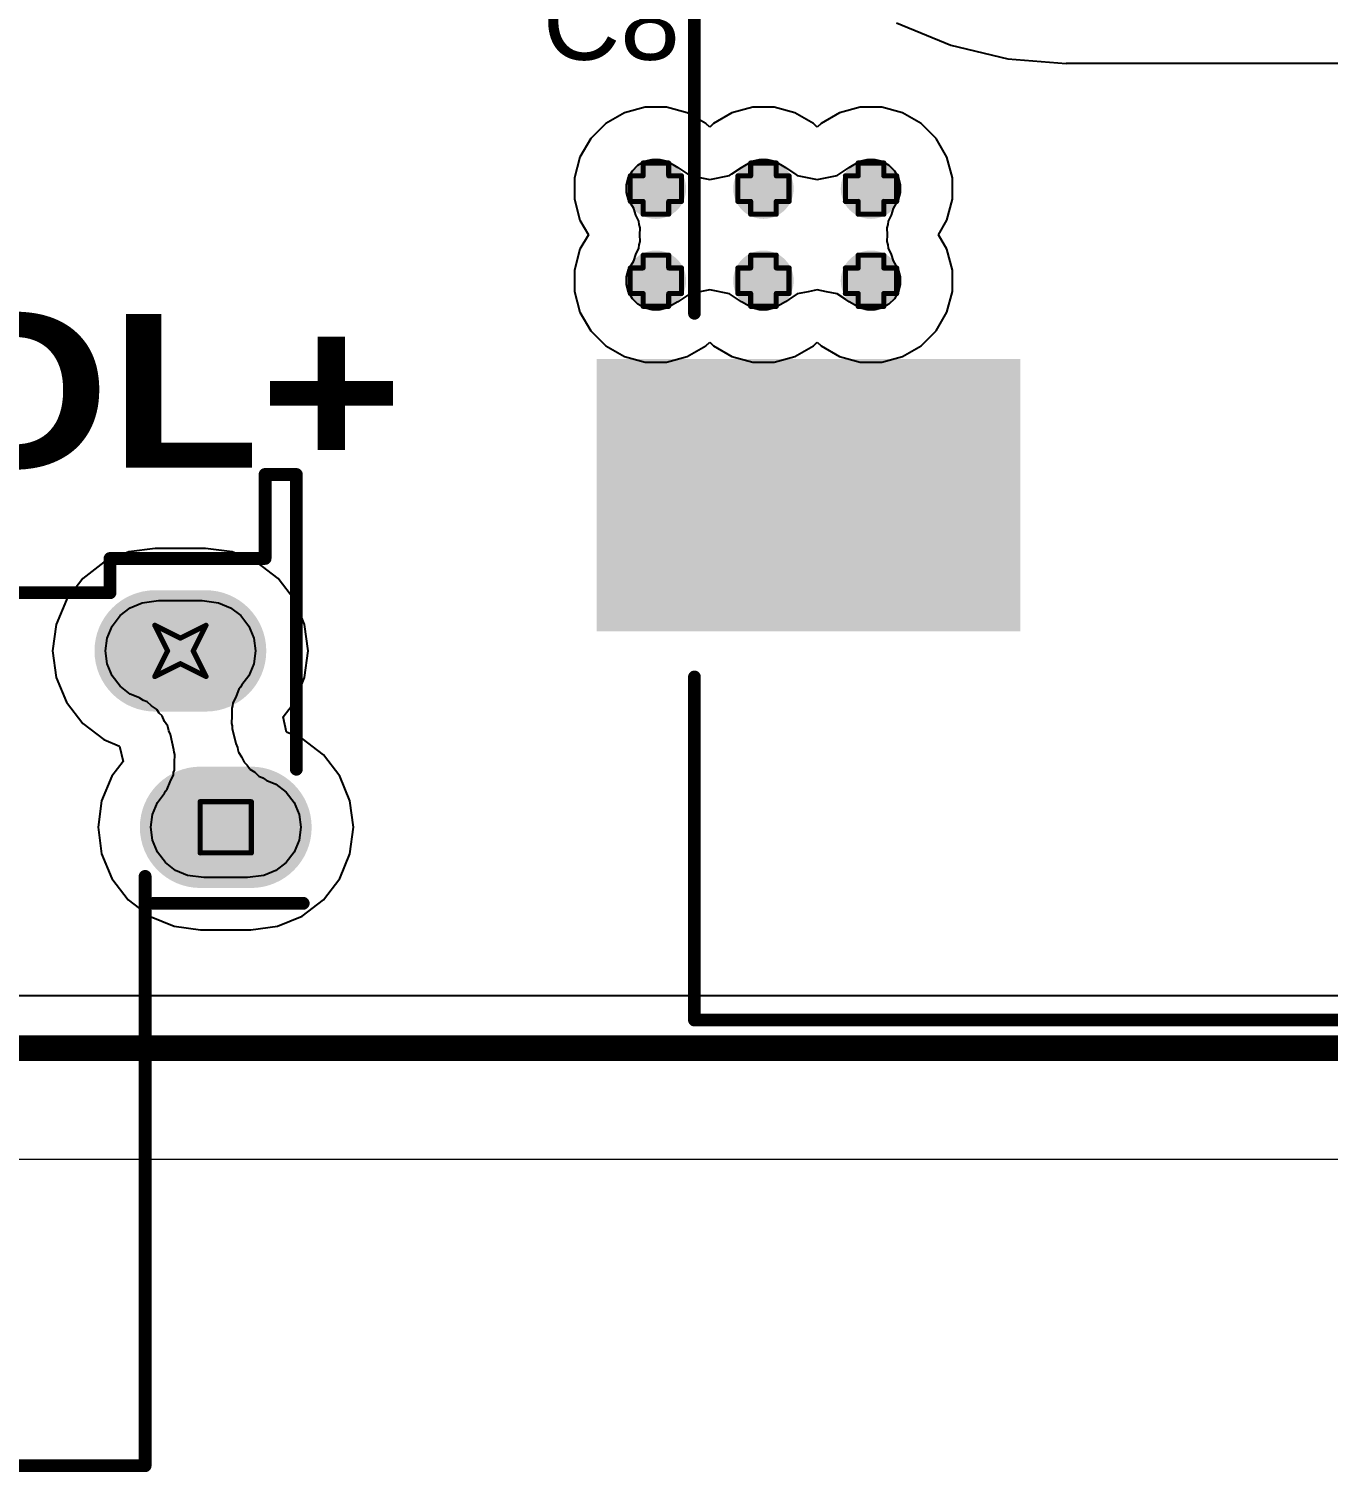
# Model space of a CAD drawing. Header units: inches. Extents: x -5 to 501, y -9 to 81.
# Drawn here: x 63.4 to 76.29, y -4.21 to 10.11 of the extents above; entities that cross this region are included whole.
import ezdxf

# ---------------------------------------------------------------- set-up
doc = ezdxf.new("R2010")
doc.units = ezdxf.units.IN
for name, color, linetype in [('Board Outline', 216, 'Continuous'), ('Bottom Layer', 5, 'Continuous'), ('Bottom Solder', 6, 'Continuous'), ('Drill Drawing', 1, 'Continuous'), ('Ground', 16, 'Continuous'), ('Mechanical 4', 56, 'Continuous'), ('Multi-Layer', 9, 'Continuous'), ('Pad Holes', 156, 'Continuous'), ('Power', 76, 'Continuous'), ('Top Layer', 1, 'Continuous'), ('Top Overlay', 2, 'Continuous'), ('Top Paste', 8, 'Continuous'), ('Top Solder', 216, 'Continuous'), ('Via Holes', 16, 'Continuous')]:
    doc.layers.add(name, color=color, linetype=linetype)
doc.styles.add('Arial', font='', dxfattribs={"height": 0.2})
doc.styles.add('Arial Black_Bold', font='', dxfattribs={"height": 0.2})
doc.styles.get('Arial').set_extended_font_data('Arial')
doc.styles.get('Arial Black_Bold').set_extended_font_data('Arial Black', bold=True)

msp = doc.modelspace()

# ---------------------------------------------------------------- hatches: boundary and pattern name
at = {"layer": 'Bottom Layer'}
h = msp.add_hatch(color=5, dxfattribs=at)
edge = h.paths.add_edge_path()
edge.add_arc((69.62, 8.527), 0.3, 0, 360)
h = msp.add_hatch(color=5, dxfattribs=at)
edge = h.paths.add_edge_path()
edge.add_arc((70.687, 8.527), 0.3, 0, 360)
h = msp.add_hatch(color=5, dxfattribs=at)
edge = h.paths.add_edge_path()
edge.add_arc((71.754, 8.527), 0.3, 0, 360)
h = msp.add_hatch(color=5, dxfattribs=at)
edge = h.paths.add_edge_path()
edge.add_arc((69.62, 7.613), 0.3, 0, 360)
h = msp.add_hatch(color=5, dxfattribs=at)
edge = h.paths.add_edge_path()
edge.add_arc((70.687, 7.613), 0.3, 0, 360)
h = msp.add_hatch(color=5, dxfattribs=at)
edge = h.paths.add_edge_path()
edge.add_arc((71.754, 7.613), 0.3, 0, 360)
h = msp.add_hatch(color=5, dxfattribs=at)
edge = h.paths.add_edge_path()
edge.add_arc((64.654, 3.941), 0.5, 90, 270)
edge.add_line((64.654, 3.441), (65.154, 3.441))
edge.add_arc((65.154, 3.941), 0.5, 270, 450)
edge.add_line((65.154, 4.441), (64.654, 4.441))
h = msp.add_hatch(color=5, dxfattribs=at)
edge = h.paths.add_edge_path()
edge.add_arc((65.104, 2.191), 0.5, 90, 270)
edge.add_line((65.104, 1.691), (65.604, 1.691))
edge.add_arc((65.604, 2.191), 0.5, 270, 450)
edge.add_line((65.604, 2.691), (65.104, 2.691))
at = {"layer": 'Bottom Solder'}
h = msp.add_hatch(color=6, dxfattribs=at)
edge = h.paths.add_edge_path()
edge.add_arc((64.654, 3.941), 0.602, 90, 270)
edge.add_line((64.654, 3.339), (65.154, 3.339))
edge.add_arc((65.154, 3.941), 0.602, 270, 450)
edge.add_line((65.154, 4.543), (64.654, 4.543))
h = msp.add_hatch(color=6, dxfattribs=at)
edge = h.paths.add_edge_path()
edge.add_arc((65.104, 2.191), 0.602, 90, 270)
edge.add_line((65.104, 1.589), (65.604, 1.589))
edge.add_arc((65.604, 2.191), 0.602, 270, 450)
edge.add_line((65.604, 2.793), (65.104, 2.793))
at = {"layer": 'Ground'}
h = msp.add_hatch(color=16, dxfattribs=at)
edge = h.paths.add_edge_path()
edge.add_arc((69.62, 8.527), 0.3, 0, 360)
h = msp.add_hatch(color=16, dxfattribs=at)
edge = h.paths.add_edge_path()
edge.add_arc((70.687, 8.527), 0.3, 0, 360)
h = msp.add_hatch(color=16, dxfattribs=at)
edge = h.paths.add_edge_path()
edge.add_arc((71.754, 8.527), 0.3, 0, 360)
h = msp.add_hatch(color=16, dxfattribs=at)
edge = h.paths.add_edge_path()
edge.add_arc((69.62, 7.613), 0.3, 0, 360)
h = msp.add_hatch(color=16, dxfattribs=at)
edge = h.paths.add_edge_path()
edge.add_arc((70.687, 7.613), 0.3, 0, 360)
h = msp.add_hatch(color=16, dxfattribs=at)
edge = h.paths.add_edge_path()
edge.add_arc((71.754, 7.613), 0.3, 0, 360)
h = msp.add_hatch(color=16, dxfattribs=at)
edge = h.paths.add_edge_path()
edge.add_arc((64.654, 3.941), 0.5, 90, 270)
edge.add_line((64.654, 3.441), (65.154, 3.441))
edge.add_arc((65.154, 3.941), 0.5, 270, 450)
edge.add_line((65.154, 4.441), (64.654, 4.441))
h = msp.add_hatch(color=16, dxfattribs=at)
edge = h.paths.add_edge_path()
edge.add_arc((65.104, 2.191), 0.5, 90, 270)
edge.add_line((65.104, 1.691), (65.604, 1.691))
edge.add_arc((65.604, 2.191), 0.5, 270, 450)
edge.add_line((65.604, 2.691), (65.104, 2.691))
at = {"layer": 'Multi-Layer'}
h = msp.add_hatch(color=9, dxfattribs=at)
edge = h.paths.add_edge_path()
edge.add_arc((64.654, 3.941), 0.5, 90, 270)
edge.add_line((64.654, 3.441), (65.154, 3.441))
edge.add_arc((65.154, 3.941), 0.5, 270, 450)
edge.add_line((65.154, 4.441), (64.654, 4.441))
h = msp.add_hatch(color=9, dxfattribs=at)
edge = h.paths.add_edge_path()
edge.add_arc((65.104, 2.191), 0.5, 90, 270)
edge.add_line((65.104, 1.691), (65.604, 1.691))
edge.add_arc((65.604, 2.191), 0.5, 270, 450)
edge.add_line((65.604, 2.691), (65.104, 2.691))
at = {"layer": 'Pad Holes'}
h = msp.add_hatch(color=7, dxfattribs=at)
edge = h.paths.add_edge_path()
edge.add_arc((64.754, 3.941), 0.3, 90, 270)
edge.add_line((64.754, 3.641), (65.054, 3.641))
edge.add_arc((65.054, 3.941), 0.3, 270, 450)
edge.add_line((65.054, 4.241), (64.754, 4.241))
h = msp.add_hatch(color=7, dxfattribs=at)
edge = h.paths.add_edge_path()
edge.add_arc((65.204, 2.191), 0.3, 90, 270)
edge.add_line((65.204, 1.891), (65.504, 1.891))
edge.add_arc((65.504, 2.191), 0.3, 270, 450)
edge.add_line((65.504, 2.491), (65.204, 2.491))
at = {"layer": 'Power'}
h = msp.add_hatch(color=76, dxfattribs=at)
edge = h.paths.add_edge_path()
edge.add_arc((69.62, 8.527), 0.3, 0, 360)
h = msp.add_hatch(color=76, dxfattribs=at)
edge = h.paths.add_edge_path()
edge.add_arc((70.687, 8.527), 0.3, 0, 360)
h = msp.add_hatch(color=76, dxfattribs=at)
edge = h.paths.add_edge_path()
edge.add_arc((71.754, 8.527), 0.3, 0, 360)
h = msp.add_hatch(color=76, dxfattribs=at)
edge = h.paths.add_edge_path()
edge.add_arc((69.62, 7.613), 0.3, 0, 360)
h = msp.add_hatch(color=76, dxfattribs=at)
edge = h.paths.add_edge_path()
edge.add_arc((70.687, 7.613), 0.3, 0, 360)
h = msp.add_hatch(color=76, dxfattribs=at)
edge = h.paths.add_edge_path()
edge.add_arc((71.754, 7.613), 0.3, 0, 360)
h = msp.add_hatch(color=76, dxfattribs=at)
edge = h.paths.add_edge_path()
edge.add_arc((64.654, 3.941), 0.5, 90, 270)
edge.add_line((64.654, 3.441), (65.154, 3.441))
edge.add_arc((65.154, 3.941), 0.5, 270, 450)
edge.add_line((65.154, 4.441), (64.654, 4.441))
h = msp.add_hatch(color=76, dxfattribs=at)
edge = h.paths.add_edge_path()
edge.add_arc((65.104, 2.191), 0.5, 90, 270)
edge.add_line((65.104, 1.691), (65.604, 1.691))
edge.add_arc((65.604, 2.191), 0.5, 270, 450)
edge.add_line((65.604, 2.691), (65.104, 2.691))
at = {"layer": 'Top Layer'}
h = msp.add_hatch(color=1, dxfattribs=at)
edge = h.paths.add_edge_path()
edge.add_arc((69.62, 8.527), 0.3, 0, 360)
h = msp.add_hatch(color=1, dxfattribs=at)
edge = h.paths.add_edge_path()
edge.add_arc((70.687, 8.527), 0.3, 0, 360)
h = msp.add_hatch(color=1, dxfattribs=at)
edge = h.paths.add_edge_path()
edge.add_arc((71.754, 8.527), 0.3, 0, 360)
h = msp.add_hatch(color=1, dxfattribs=at)
edge = h.paths.add_edge_path()
edge.add_arc((69.62, 7.613), 0.3, 0, 360)
h = msp.add_hatch(color=1, dxfattribs=at)
edge = h.paths.add_edge_path()
edge.add_arc((70.687, 7.613), 0.3, 0, 360)
h = msp.add_hatch(color=1, dxfattribs=at)
edge = h.paths.add_edge_path()
edge.add_arc((71.754, 7.613), 0.3, 0, 360)
msp.add_hatch(color=1, dxfattribs=at).paths.add_polyline_path([(73.133, 4.236), (69.133, 4.236), (69.133, 6.736), (73.133, 6.736)])
h = msp.add_hatch(color=1, dxfattribs=at)
edge = h.paths.add_edge_path()
edge.add_arc((64.654, 3.941), 0.5, 90, 270)
edge.add_line((64.654, 3.441), (65.154, 3.441))
edge.add_arc((65.154, 3.941), 0.5, 270, 450)
edge.add_line((65.154, 4.441), (64.654, 4.441))
h = msp.add_hatch(color=1, dxfattribs=at)
edge = h.paths.add_edge_path()
edge.add_arc((65.104, 2.191), 0.5, 90, 270)
edge.add_line((65.104, 1.691), (65.604, 1.691))
edge.add_arc((65.604, 2.191), 0.5, 270, 450)
edge.add_line((65.604, 2.691), (65.104, 2.691))
at = {"layer": 'Top Paste'}
msp.add_hatch(color=8, dxfattribs=at).paths.add_polyline_path([(73.133, 4.236), (69.133, 4.236), (69.133, 6.736), (73.133, 6.736)])
at = {"layer": 'Top Solder'}
msp.add_hatch(color=216, dxfattribs=at).paths.add_polyline_path([(73.235, 4.135), (69.032, 4.135), (69.032, 6.838), (73.235, 6.838)])
h = msp.add_hatch(color=216, dxfattribs=at)
edge = h.paths.add_edge_path()
edge.add_arc((64.654, 3.941), 0.602, 90, 270)
edge.add_line((64.654, 3.339), (65.154, 3.339))
edge.add_arc((65.154, 3.941), 0.602, 270, 450)
edge.add_line((65.154, 4.543), (64.654, 4.543))
h = msp.add_hatch(color=216, dxfattribs=at)
edge = h.paths.add_edge_path()
edge.add_arc((65.104, 2.191), 0.602, 90, 270)
edge.add_line((65.104, 1.589), (65.604, 1.589))
edge.add_arc((65.604, 2.191), 0.602, 270, 450)
edge.add_line((65.604, 2.793), (65.104, 2.793))
at = {"layer": 'Via Holes'}
h = msp.add_hatch(color=7, dxfattribs=at)
edge = h.paths.add_edge_path()
edge.add_arc((69.62, 8.527), 0.15, 0, 360)
h = msp.add_hatch(color=7, dxfattribs=at)
edge = h.paths.add_edge_path()
edge.add_arc((70.687, 8.527), 0.15, 0, 360)
h = msp.add_hatch(color=7, dxfattribs=at)
edge = h.paths.add_edge_path()
edge.add_arc((71.754, 8.527), 0.15, 0, 360)
h = msp.add_hatch(color=7, dxfattribs=at)
edge = h.paths.add_edge_path()
edge.add_arc((69.62, 7.613), 0.15, 0, 360)
h = msp.add_hatch(color=7, dxfattribs=at)
edge = h.paths.add_edge_path()
edge.add_arc((70.687, 7.613), 0.15, 0, 360)
h = msp.add_hatch(color=7, dxfattribs=at)
edge = h.paths.add_edge_path()
edge.add_arc((71.754, 7.613), 0.15, 0, 360)

# ---------------------------------------------------------------- linework, layer by layer
at = {"layer": 'Board Outline'}
msp.add_lwpolyline([(0, 0, 0.254, 0.254, 0), (115, 0, 0.254, 0.254, 0)], format="xyseb", dxfattribs=at)
at = {"layer": 'Bottom Layer'}
for p, q in [((72.008, 10.172), (72.545, 9.949)), ((72.545, 9.949), (73.111, 9.813)), ((73.111, 9.813), (73.691, 9.768)), ((73.691, 9.768), (73.691, 9.773)), ((73.691, 9.773), (87.093, 9.773)), ((96.027, 0.518), (26.702, 0.518))]:
    msp.add_line(p, q, dxfattribs=at)
at = {"layer": 'Drill Drawing'}
for points in [[(69.493, 8.654, 0.0508, 0.0508, 0), (69.493, 8.781, 0.0508, 0.0508, 0)], [(69.493, 8.781, 0.0508, 0.0508, 0), (69.747, 8.781, 0.0508, 0.0508, 0)], [(69.747, 8.654, 0.0508, 0.0508, 0), (69.747, 8.781, 0.0508, 0.0508, 0)], [(70.56, 8.654, 0.0508, 0.0508, 0), (70.56, 8.781, 0.0508, 0.0508, 0)], [(70.56, 8.781, 0.0508, 0.0508, 0), (70.814, 8.781, 0.0508, 0.0508, 0)], [(70.814, 8.654, 0.0508, 0.0508, 0), (70.814, 8.781, 0.0508, 0.0508, 0)], [(71.627, 8.654, 0.0508, 0.0508, 0), (71.627, 8.781, 0.0508, 0.0508, 0)], [(71.627, 8.781, 0.0508, 0.0508, 0), (71.881, 8.781, 0.0508, 0.0508, 0)], [(71.881, 8.654, 0.0508, 0.0508, 0), (71.881, 8.781, 0.0508, 0.0508, 0)], [(69.366, 8.4, 0.0508, 0.0508, 0), (69.366, 8.654, 0.0508, 0.0508, 0)], [(69.366, 8.654, 0.0508, 0.0508, 0), (69.493, 8.654, 0.0508, 0.0508, 0)], [(69.747, 8.654, 0.0508, 0.0508, 0), (69.874, 8.654, 0.0508, 0.0508, 0)], [(69.874, 8.4, 0.0508, 0.0508, 0), (69.874, 8.654, 0.0508, 0.0508, 0)], [(70.433, 8.4, 0.0508, 0.0508, 0), (70.433, 8.654, 0.0508, 0.0508, 0)], [(70.433, 8.654, 0.0508, 0.0508, 0), (70.56, 8.654, 0.0508, 0.0508, 0)], [(70.814, 8.654, 0.0508, 0.0508, 0), (70.941, 8.654, 0.0508, 0.0508, 0)], [(70.941, 8.4, 0.0508, 0.0508, 0), (70.941, 8.654, 0.0508, 0.0508, 0)], [(71.5, 8.4, 0.0508, 0.0508, 0), (71.5, 8.654, 0.0508, 0.0508, 0)], [(71.5, 8.654, 0.0508, 0.0508, 0), (71.627, 8.654, 0.0508, 0.0508, 0)], [(71.881, 8.654, 0.0508, 0.0508, 0), (72.008, 8.654, 0.0508, 0.0508, 0)], [(72.008, 8.4, 0.0508, 0.0508, 0), (72.008, 8.654, 0.0508, 0.0508, 0)], [(69.366, 8.4, 0.0508, 0.0508, 0), (69.493, 8.4, 0.0508, 0.0508, 0)], [(69.493, 8.273, 0.0508, 0.0508, 0), (69.493, 8.4, 0.0508, 0.0508, 0)], [(69.747, 8.4, 0.0508, 0.0508, 0), (69.874, 8.4, 0.0508, 0.0508, 0)], [(69.747, 8.273, 0.0508, 0.0508, 0), (69.747, 8.4, 0.0508, 0.0508, 0)], [(70.433, 8.4, 0.0508, 0.0508, 0), (70.56, 8.4, 0.0508, 0.0508, 0)], [(70.56, 8.273, 0.0508, 0.0508, 0), (70.56, 8.4, 0.0508, 0.0508, 0)], [(70.814, 8.4, 0.0508, 0.0508, 0), (70.941, 8.4, 0.0508, 0.0508, 0)], [(70.814, 8.273, 0.0508, 0.0508, 0), (70.814, 8.4, 0.0508, 0.0508, 0)], [(71.5, 8.4, 0.0508, 0.0508, 0), (71.627, 8.4, 0.0508, 0.0508, 0)], [(71.627, 8.273, 0.0508, 0.0508, 0), (71.627, 8.4, 0.0508, 0.0508, 0)], [(71.881, 8.4, 0.0508, 0.0508, 0), (72.008, 8.4, 0.0508, 0.0508, 0)], [(71.881, 8.273, 0.0508, 0.0508, 0), (71.881, 8.4, 0.0508, 0.0508, 0)], [(69.493, 8.273, 0.0508, 0.0508, 0), (69.747, 8.273, 0.0508, 0.0508, 0)], [(70.56, 8.273, 0.0508, 0.0508, 0), (70.814, 8.273, 0.0508, 0.0508, 0)], [(71.627, 8.273, 0.0508, 0.0508, 0), (71.881, 8.273, 0.0508, 0.0508, 0)], [(69.493, 7.74, 0.0508, 0.0508, 0), (69.493, 7.867, 0.0508, 0.0508, 0)], [(69.493, 7.867, 0.0508, 0.0508, 0), (69.747, 7.867, 0.0508, 0.0508, 0)], [(69.747, 7.74, 0.0508, 0.0508, 0), (69.747, 7.867, 0.0508, 0.0508, 0)], [(70.56, 7.74, 0.0508, 0.0508, 0), (70.56, 7.867, 0.0508, 0.0508, 0)], [(70.56, 7.867, 0.0508, 0.0508, 0), (70.814, 7.867, 0.0508, 0.0508, 0)], [(70.814, 7.74, 0.0508, 0.0508, 0), (70.814, 7.867, 0.0508, 0.0508, 0)], [(71.627, 7.74, 0.0508, 0.0508, 0), (71.627, 7.867, 0.0508, 0.0508, 0)], [(71.627, 7.867, 0.0508, 0.0508, 0), (71.881, 7.867, 0.0508, 0.0508, 0)], [(71.881, 7.74, 0.0508, 0.0508, 0), (71.881, 7.867, 0.0508, 0.0508, 0)], [(69.366, 7.486, 0.0508, 0.0508, 0), (69.366, 7.74, 0.0508, 0.0508, 0)], [(69.366, 7.74, 0.0508, 0.0508, 0), (69.493, 7.74, 0.0508, 0.0508, 0)], [(69.747, 7.74, 0.0508, 0.0508, 0), (69.874, 7.74, 0.0508, 0.0508, 0)], [(69.874, 7.486, 0.0508, 0.0508, 0), (69.874, 7.74, 0.0508, 0.0508, 0)], [(70.433, 7.486, 0.0508, 0.0508, 0), (70.433, 7.74, 0.0508, 0.0508, 0)], [(70.433, 7.74, 0.0508, 0.0508, 0), (70.56, 7.74, 0.0508, 0.0508, 0)], [(70.814, 7.74, 0.0508, 0.0508, 0), (70.941, 7.74, 0.0508, 0.0508, 0)], [(70.941, 7.486, 0.0508, 0.0508, 0), (70.941, 7.74, 0.0508, 0.0508, 0)], [(71.5, 7.486, 0.0508, 0.0508, 0), (71.5, 7.74, 0.0508, 0.0508, 0)], [(71.5, 7.74, 0.0508, 0.0508, 0), (71.627, 7.74, 0.0508, 0.0508, 0)], [(71.881, 7.74, 0.0508, 0.0508, 0), (72.008, 7.74, 0.0508, 0.0508, 0)], [(72.008, 7.486, 0.0508, 0.0508, 0), (72.008, 7.74, 0.0508, 0.0508, 0)], [(69.366, 7.486, 0.0508, 0.0508, 0), (69.493, 7.486, 0.0508, 0.0508, 0)], [(69.493, 7.359, 0.0508, 0.0508, 0), (69.493, 7.486, 0.0508, 0.0508, 0)], [(69.747, 7.486, 0.0508, 0.0508, 0), (69.874, 7.486, 0.0508, 0.0508, 0)], [(69.747, 7.359, 0.0508, 0.0508, 0), (69.747, 7.486, 0.0508, 0.0508, 0)], [(70.433, 7.486, 0.0508, 0.0508, 0), (70.56, 7.486, 0.0508, 0.0508, 0)], [(70.56, 7.359, 0.0508, 0.0508, 0), (70.56, 7.486, 0.0508, 0.0508, 0)], [(70.814, 7.486, 0.0508, 0.0508, 0), (70.941, 7.486, 0.0508, 0.0508, 0)], [(70.814, 7.359, 0.0508, 0.0508, 0), (70.814, 7.486, 0.0508, 0.0508, 0)], [(71.5, 7.486, 0.0508, 0.0508, 0), (71.627, 7.486, 0.0508, 0.0508, 0)], [(71.627, 7.359, 0.0508, 0.0508, 0), (71.627, 7.486, 0.0508, 0.0508, 0)], [(71.881, 7.486, 0.0508, 0.0508, 0), (72.008, 7.486, 0.0508, 0.0508, 0)], [(71.881, 7.359, 0.0508, 0.0508, 0), (71.881, 7.486, 0.0508, 0.0508, 0)], [(69.493, 7.359, 0.0508, 0.0508, 0), (69.747, 7.359, 0.0508, 0.0508, 0)], [(70.56, 7.359, 0.0508, 0.0508, 0), (70.814, 7.359, 0.0508, 0.0508, 0)], [(71.627, 7.359, 0.0508, 0.0508, 0), (71.881, 7.359, 0.0508, 0.0508, 0)], [(64.65, 4.195, 0.0508, 0.0508, 0), (64.904, 4.068, 0.0508, 0.0508, 0)], [(64.65, 4.195, 0.0508, 0.0508, 0), (64.777, 3.941, 0.0508, 0.0508, 0)], [(64.904, 4.068, 0.0508, 0.0508, 0), (65.158, 4.195, 0.0508, 0.0508, 0)], [(65.031, 3.941, 0.0508, 0.0508, 0), (65.158, 4.195, 0.0508, 0.0508, 0)], [(64.65, 3.687, 0.0508, 0.0508, 0), (64.777, 3.941, 0.0508, 0.0508, 0)], [(65.031, 3.941, 0.0508, 0.0508, 0), (65.158, 3.687, 0.0508, 0.0508, 0)], [(64.65, 3.687, 0.0508, 0.0508, 0), (64.904, 3.814, 0.0508, 0.0508, 0)], [(64.904, 3.814, 0.0508, 0.0508, 0), (65.158, 3.687, 0.0508, 0.0508, 0)], [(65.1, 2.445, 0.0508, 0.0508, 0), (65.608, 2.445, 0.0508, 0.0508, 0)], [(65.1, 1.937, 0.0508, 0.0508, 0), (65.1, 2.445, 0.0508, 0.0508, 0)], [(65.608, 1.937, 0.0508, 0.0508, 0), (65.608, 2.445, 0.0508, 0.0508, 0)], [(65.1, 1.937, 0.0508, 0.0508, 0), (65.608, 1.937, 0.0508, 0.0508, 0)]]:
    msp.add_lwpolyline(points, format="xyseb", dxfattribs=at)
for points in [[(69.481, 8.781, 0.0254, 0.0254, 1), (69.506, 8.781, 0.0254, 0.0254, 1)], [(69.481, 8.781, 0.0254, 0.0254, 1), (69.506, 8.781, 0.0254, 0.0254, 1)], [(69.735, 8.781, 0.0254, 0.0254, 1), (69.76, 8.781, 0.0254, 0.0254, 1)], [(69.735, 8.781, 0.0254, 0.0254, 1), (69.76, 8.781, 0.0254, 0.0254, 1)], [(70.548, 8.781, 0.0254, 0.0254, 1), (70.573, 8.781, 0.0254, 0.0254, 1)], [(70.548, 8.781, 0.0254, 0.0254, 1), (70.573, 8.781, 0.0254, 0.0254, 1)], [(70.802, 8.781, 0.0254, 0.0254, 1), (70.827, 8.781, 0.0254, 0.0254, 1)], [(70.802, 8.781, 0.0254, 0.0254, 1), (70.827, 8.781, 0.0254, 0.0254, 1)], [(71.614, 8.781, 0.0254, 0.0254, 1), (71.64, 8.781, 0.0254, 0.0254, 1)], [(71.614, 8.781, 0.0254, 0.0254, 1), (71.64, 8.781, 0.0254, 0.0254, 1)], [(71.868, 8.781, 0.0254, 0.0254, 1), (71.894, 8.781, 0.0254, 0.0254, 1)], [(71.868, 8.781, 0.0254, 0.0254, 1), (71.894, 8.781, 0.0254, 0.0254, 1)], [(69.354, 8.654, 0.0254, 0.0254, 1), (69.379, 8.654, 0.0254, 0.0254, 1)], [(69.354, 8.654, 0.0254, 0.0254, 1), (69.379, 8.654, 0.0254, 0.0254, 1)], [(69.481, 8.654, 0.0254, 0.0254, 1), (69.506, 8.654, 0.0254, 0.0254, 1)], [(69.481, 8.654, 0.0254, 0.0254, 1), (69.506, 8.654, 0.0254, 0.0254, 1)], [(69.735, 8.654, 0.0254, 0.0254, 1), (69.76, 8.654, 0.0254, 0.0254, 1)], [(69.735, 8.654, 0.0254, 0.0254, 1), (69.76, 8.654, 0.0254, 0.0254, 1)], [(69.862, 8.654, 0.0254, 0.0254, 1), (69.887, 8.654, 0.0254, 0.0254, 1)], [(69.862, 8.654, 0.0254, 0.0254, 1), (69.887, 8.654, 0.0254, 0.0254, 1)], [(70.421, 8.654, 0.0254, 0.0254, 1), (70.446, 8.654, 0.0254, 0.0254, 1)], [(70.421, 8.654, 0.0254, 0.0254, 1), (70.446, 8.654, 0.0254, 0.0254, 1)], [(70.548, 8.654, 0.0254, 0.0254, 1), (70.573, 8.654, 0.0254, 0.0254, 1)], [(70.548, 8.654, 0.0254, 0.0254, 1), (70.573, 8.654, 0.0254, 0.0254, 1)], [(70.802, 8.654, 0.0254, 0.0254, 1), (70.827, 8.654, 0.0254, 0.0254, 1)], [(70.802, 8.654, 0.0254, 0.0254, 1), (70.827, 8.654, 0.0254, 0.0254, 1)], [(70.929, 8.654, 0.0254, 0.0254, 1), (70.954, 8.654, 0.0254, 0.0254, 1)], [(70.929, 8.654, 0.0254, 0.0254, 1), (70.954, 8.654, 0.0254, 0.0254, 1)], [(71.487, 8.654, 0.0254, 0.0254, 1), (71.513, 8.654, 0.0254, 0.0254, 1)], [(71.487, 8.654, 0.0254, 0.0254, 1), (71.513, 8.654, 0.0254, 0.0254, 1)], [(71.614, 8.654, 0.0254, 0.0254, 1), (71.64, 8.654, 0.0254, 0.0254, 1)], [(71.614, 8.654, 0.0254, 0.0254, 1), (71.64, 8.654, 0.0254, 0.0254, 1)], [(71.868, 8.654, 0.0254, 0.0254, 1), (71.894, 8.654, 0.0254, 0.0254, 1)], [(71.868, 8.654, 0.0254, 0.0254, 1), (71.894, 8.654, 0.0254, 0.0254, 1)], [(71.995, 8.654, 0.0254, 0.0254, 1), (72.021, 8.654, 0.0254, 0.0254, 1)], [(71.995, 8.654, 0.0254, 0.0254, 1), (72.021, 8.654, 0.0254, 0.0254, 1)], [(69.354, 8.4, 0.0254, 0.0254, 1), (69.379, 8.4, 0.0254, 0.0254, 1)], [(69.354, 8.4, 0.0254, 0.0254, 1), (69.379, 8.4, 0.0254, 0.0254, 1)], [(69.481, 8.4, 0.0254, 0.0254, 1), (69.506, 8.4, 0.0254, 0.0254, 1)], [(69.481, 8.4, 0.0254, 0.0254, 1), (69.506, 8.4, 0.0254, 0.0254, 1)], [(69.735, 8.4, 0.0254, 0.0254, 1), (69.76, 8.4, 0.0254, 0.0254, 1)], [(69.735, 8.4, 0.0254, 0.0254, 1), (69.76, 8.4, 0.0254, 0.0254, 1)], [(69.862, 8.4, 0.0254, 0.0254, 1), (69.887, 8.4, 0.0254, 0.0254, 1)], [(69.862, 8.4, 0.0254, 0.0254, 1), (69.887, 8.4, 0.0254, 0.0254, 1)], [(70.421, 8.4, 0.0254, 0.0254, 1), (70.446, 8.4, 0.0254, 0.0254, 1)], [(70.421, 8.4, 0.0254, 0.0254, 1), (70.446, 8.4, 0.0254, 0.0254, 1)], [(70.548, 8.4, 0.0254, 0.0254, 1), (70.573, 8.4, 0.0254, 0.0254, 1)], [(70.548, 8.4, 0.0254, 0.0254, 1), (70.573, 8.4, 0.0254, 0.0254, 1)], [(70.802, 8.4, 0.0254, 0.0254, 1), (70.827, 8.4, 0.0254, 0.0254, 1)], [(70.802, 8.4, 0.0254, 0.0254, 1), (70.827, 8.4, 0.0254, 0.0254, 1)], [(70.929, 8.4, 0.0254, 0.0254, 1), (70.954, 8.4, 0.0254, 0.0254, 1)], [(70.929, 8.4, 0.0254, 0.0254, 1), (70.954, 8.4, 0.0254, 0.0254, 1)], [(71.487, 8.4, 0.0254, 0.0254, 1), (71.513, 8.4, 0.0254, 0.0254, 1)], [(71.487, 8.4, 0.0254, 0.0254, 1), (71.513, 8.4, 0.0254, 0.0254, 1)], [(71.614, 8.4, 0.0254, 0.0254, 1), (71.64, 8.4, 0.0254, 0.0254, 1)], [(71.614, 8.4, 0.0254, 0.0254, 1), (71.64, 8.4, 0.0254, 0.0254, 1)], [(71.868, 8.4, 0.0254, 0.0254, 1), (71.894, 8.4, 0.0254, 0.0254, 1)], [(71.868, 8.4, 0.0254, 0.0254, 1), (71.894, 8.4, 0.0254, 0.0254, 1)], [(71.995, 8.4, 0.0254, 0.0254, 1), (72.021, 8.4, 0.0254, 0.0254, 1)], [(71.995, 8.4, 0.0254, 0.0254, 1), (72.021, 8.4, 0.0254, 0.0254, 1)], [(69.481, 8.273, 0.0254, 0.0254, 1), (69.506, 8.273, 0.0254, 0.0254, 1)], [(69.481, 8.273, 0.0254, 0.0254, 1), (69.506, 8.273, 0.0254, 0.0254, 1)], [(69.735, 8.273, 0.0254, 0.0254, 1), (69.76, 8.273, 0.0254, 0.0254, 1)], [(69.735, 8.273, 0.0254, 0.0254, 1), (69.76, 8.273, 0.0254, 0.0254, 1)], [(70.548, 8.273, 0.0254, 0.0254, 1), (70.573, 8.273, 0.0254, 0.0254, 1)], [(70.548, 8.273, 0.0254, 0.0254, 1), (70.573, 8.273, 0.0254, 0.0254, 1)], [(70.802, 8.273, 0.0254, 0.0254, 1), (70.827, 8.273, 0.0254, 0.0254, 1)], [(70.802, 8.273, 0.0254, 0.0254, 1), (70.827, 8.273, 0.0254, 0.0254, 1)], [(71.614, 8.273, 0.0254, 0.0254, 1), (71.64, 8.273, 0.0254, 0.0254, 1)], [(71.614, 8.273, 0.0254, 0.0254, 1), (71.64, 8.273, 0.0254, 0.0254, 1)], [(71.868, 8.273, 0.0254, 0.0254, 1), (71.894, 8.273, 0.0254, 0.0254, 1)], [(71.868, 8.273, 0.0254, 0.0254, 1), (71.894, 8.273, 0.0254, 0.0254, 1)], [(69.481, 7.867, 0.0254, 0.0254, 1), (69.506, 7.867, 0.0254, 0.0254, 1)], [(69.481, 7.867, 0.0254, 0.0254, 1), (69.506, 7.867, 0.0254, 0.0254, 1)], [(69.735, 7.867, 0.0254, 0.0254, 1), (69.76, 7.867, 0.0254, 0.0254, 1)], [(69.735, 7.867, 0.0254, 0.0254, 1), (69.76, 7.867, 0.0254, 0.0254, 1)], [(70.548, 7.867, 0.0254, 0.0254, 1), (70.573, 7.867, 0.0254, 0.0254, 1)], [(70.548, 7.867, 0.0254, 0.0254, 1), (70.573, 7.867, 0.0254, 0.0254, 1)], [(70.802, 7.867, 0.0254, 0.0254, 1), (70.827, 7.867, 0.0254, 0.0254, 1)], [(70.802, 7.867, 0.0254, 0.0254, 1), (70.827, 7.867, 0.0254, 0.0254, 1)], [(71.614, 7.867, 0.0254, 0.0254, 1), (71.64, 7.867, 0.0254, 0.0254, 1)], [(71.614, 7.867, 0.0254, 0.0254, 1), (71.64, 7.867, 0.0254, 0.0254, 1)], [(71.868, 7.867, 0.0254, 0.0254, 1), (71.894, 7.867, 0.0254, 0.0254, 1)], [(71.868, 7.867, 0.0254, 0.0254, 1), (71.894, 7.867, 0.0254, 0.0254, 1)], [(69.354, 7.74, 0.0254, 0.0254, 1), (69.379, 7.74, 0.0254, 0.0254, 1)], [(69.354, 7.74, 0.0254, 0.0254, 1), (69.379, 7.74, 0.0254, 0.0254, 1)], [(69.481, 7.74, 0.0254, 0.0254, 1), (69.506, 7.74, 0.0254, 0.0254, 1)], [(69.481, 7.74, 0.0254, 0.0254, 1), (69.506, 7.74, 0.0254, 0.0254, 1)], [(69.735, 7.74, 0.0254, 0.0254, 1), (69.76, 7.74, 0.0254, 0.0254, 1)], [(69.735, 7.74, 0.0254, 0.0254, 1), (69.76, 7.74, 0.0254, 0.0254, 1)], [(69.862, 7.74, 0.0254, 0.0254, 1), (69.887, 7.74, 0.0254, 0.0254, 1)], [(69.862, 7.74, 0.0254, 0.0254, 1), (69.887, 7.74, 0.0254, 0.0254, 1)], [(70.421, 7.74, 0.0254, 0.0254, 1), (70.446, 7.74, 0.0254, 0.0254, 1)], [(70.421, 7.74, 0.0254, 0.0254, 1), (70.446, 7.74, 0.0254, 0.0254, 1)], [(70.548, 7.74, 0.0254, 0.0254, 1), (70.573, 7.74, 0.0254, 0.0254, 1)], [(70.548, 7.74, 0.0254, 0.0254, 1), (70.573, 7.74, 0.0254, 0.0254, 1)], [(70.802, 7.74, 0.0254, 0.0254, 1), (70.827, 7.74, 0.0254, 0.0254, 1)], [(70.802, 7.74, 0.0254, 0.0254, 1), (70.827, 7.74, 0.0254, 0.0254, 1)], [(70.929, 7.74, 0.0254, 0.0254, 1), (70.954, 7.74, 0.0254, 0.0254, 1)], [(70.929, 7.74, 0.0254, 0.0254, 1), (70.954, 7.74, 0.0254, 0.0254, 1)], [(71.487, 7.74, 0.0254, 0.0254, 1), (71.513, 7.74, 0.0254, 0.0254, 1)], [(71.487, 7.74, 0.0254, 0.0254, 1), (71.513, 7.74, 0.0254, 0.0254, 1)], [(71.614, 7.74, 0.0254, 0.0254, 1), (71.64, 7.74, 0.0254, 0.0254, 1)], [(71.614, 7.74, 0.0254, 0.0254, 1), (71.64, 7.74, 0.0254, 0.0254, 1)], [(71.868, 7.74, 0.0254, 0.0254, 1), (71.894, 7.74, 0.0254, 0.0254, 1)], [(71.868, 7.74, 0.0254, 0.0254, 1), (71.894, 7.74, 0.0254, 0.0254, 1)], [(71.995, 7.74, 0.0254, 0.0254, 1), (72.021, 7.74, 0.0254, 0.0254, 1)], [(71.995, 7.74, 0.0254, 0.0254, 1), (72.021, 7.74, 0.0254, 0.0254, 1)], [(69.354, 7.486, 0.0254, 0.0254, 1), (69.379, 7.486, 0.0254, 0.0254, 1)], [(69.354, 7.486, 0.0254, 0.0254, 1), (69.379, 7.486, 0.0254, 0.0254, 1)], [(69.481, 7.486, 0.0254, 0.0254, 1), (69.506, 7.486, 0.0254, 0.0254, 1)], [(69.481, 7.486, 0.0254, 0.0254, 1), (69.506, 7.486, 0.0254, 0.0254, 1)], [(69.735, 7.486, 0.0254, 0.0254, 1), (69.76, 7.486, 0.0254, 0.0254, 1)], [(69.735, 7.486, 0.0254, 0.0254, 1), (69.76, 7.486, 0.0254, 0.0254, 1)], [(69.862, 7.486, 0.0254, 0.0254, 1), (69.887, 7.486, 0.0254, 0.0254, 1)], [(69.862, 7.486, 0.0254, 0.0254, 1), (69.887, 7.486, 0.0254, 0.0254, 1)], [(70.421, 7.486, 0.0254, 0.0254, 1), (70.446, 7.486, 0.0254, 0.0254, 1)], [(70.421, 7.486, 0.0254, 0.0254, 1), (70.446, 7.486, 0.0254, 0.0254, 1)], [(70.548, 7.486, 0.0254, 0.0254, 1), (70.573, 7.486, 0.0254, 0.0254, 1)], [(70.548, 7.486, 0.0254, 0.0254, 1), (70.573, 7.486, 0.0254, 0.0254, 1)], [(70.802, 7.486, 0.0254, 0.0254, 1), (70.827, 7.486, 0.0254, 0.0254, 1)], [(70.802, 7.486, 0.0254, 0.0254, 1), (70.827, 7.486, 0.0254, 0.0254, 1)], [(70.929, 7.486, 0.0254, 0.0254, 1), (70.954, 7.486, 0.0254, 0.0254, 1)], [(70.929, 7.486, 0.0254, 0.0254, 1), (70.954, 7.486, 0.0254, 0.0254, 1)], [(71.487, 7.486, 0.0254, 0.0254, 1), (71.513, 7.486, 0.0254, 0.0254, 1)], [(71.487, 7.486, 0.0254, 0.0254, 1), (71.513, 7.486, 0.0254, 0.0254, 1)], [(71.614, 7.486, 0.0254, 0.0254, 1), (71.64, 7.486, 0.0254, 0.0254, 1)], [(71.614, 7.486, 0.0254, 0.0254, 1), (71.64, 7.486, 0.0254, 0.0254, 1)], [(71.868, 7.486, 0.0254, 0.0254, 1), (71.894, 7.486, 0.0254, 0.0254, 1)], [(71.868, 7.486, 0.0254, 0.0254, 1), (71.894, 7.486, 0.0254, 0.0254, 1)], [(71.995, 7.486, 0.0254, 0.0254, 1), (72.021, 7.486, 0.0254, 0.0254, 1)], [(71.995, 7.486, 0.0254, 0.0254, 1), (72.021, 7.486, 0.0254, 0.0254, 1)], [(69.481, 7.359, 0.0254, 0.0254, 1), (69.506, 7.359, 0.0254, 0.0254, 1)], [(69.481, 7.359, 0.0254, 0.0254, 1), (69.506, 7.359, 0.0254, 0.0254, 1)], [(69.735, 7.359, 0.0254, 0.0254, 1), (69.76, 7.359, 0.0254, 0.0254, 1)], [(69.735, 7.359, 0.0254, 0.0254, 1), (69.76, 7.359, 0.0254, 0.0254, 1)], [(70.548, 7.359, 0.0254, 0.0254, 1), (70.573, 7.359, 0.0254, 0.0254, 1)], [(70.548, 7.359, 0.0254, 0.0254, 1), (70.573, 7.359, 0.0254, 0.0254, 1)], [(70.802, 7.359, 0.0254, 0.0254, 1), (70.827, 7.359, 0.0254, 0.0254, 1)], [(70.802, 7.359, 0.0254, 0.0254, 1), (70.827, 7.359, 0.0254, 0.0254, 1)], [(71.614, 7.359, 0.0254, 0.0254, 1), (71.64, 7.359, 0.0254, 0.0254, 1)], [(71.614, 7.359, 0.0254, 0.0254, 1), (71.64, 7.359, 0.0254, 0.0254, 1)], [(71.868, 7.359, 0.0254, 0.0254, 1), (71.894, 7.359, 0.0254, 0.0254, 1)], [(71.868, 7.359, 0.0254, 0.0254, 1), (71.894, 7.359, 0.0254, 0.0254, 1)], [(64.637, 4.195, 0.0254, 0.0254, 1), (64.663, 4.195, 0.0254, 0.0254, 1)], [(64.637, 4.195, 0.0254, 0.0254, 1), (64.663, 4.195, 0.0254, 0.0254, 1)], [(65.145, 4.195, 0.0254, 0.0254, 1), (65.171, 4.195, 0.0254, 0.0254, 1)], [(65.145, 4.195, 0.0254, 0.0254, 1), (65.171, 4.195, 0.0254, 0.0254, 1)], [(64.891, 4.068, 0.0254, 0.0254, 1), (64.917, 4.068, 0.0254, 0.0254, 1)], [(64.891, 4.068, 0.0254, 0.0254, 1), (64.917, 4.068, 0.0254, 0.0254, 1)], [(64.764, 3.941, 0.0254, 0.0254, 1), (64.79, 3.941, 0.0254, 0.0254, 1)], [(64.764, 3.941, 0.0254, 0.0254, 1), (64.79, 3.941, 0.0254, 0.0254, 1)], [(65.018, 3.941, 0.0254, 0.0254, 1), (65.044, 3.941, 0.0254, 0.0254, 1)], [(65.018, 3.941, 0.0254, 0.0254, 1), (65.044, 3.941, 0.0254, 0.0254, 1)], [(64.891, 3.814, 0.0254, 0.0254, 1), (64.917, 3.814, 0.0254, 0.0254, 1)], [(64.891, 3.814, 0.0254, 0.0254, 1), (64.917, 3.814, 0.0254, 0.0254, 1)], [(64.637, 3.687, 0.0254, 0.0254, 1), (64.663, 3.687, 0.0254, 0.0254, 1)], [(64.637, 3.687, 0.0254, 0.0254, 1), (64.663, 3.687, 0.0254, 0.0254, 1)], [(65.145, 3.687, 0.0254, 0.0254, 1), (65.171, 3.687, 0.0254, 0.0254, 1)], [(65.145, 3.687, 0.0254, 0.0254, 1), (65.171, 3.687, 0.0254, 0.0254, 1)], [(65.087, 2.445, 0.0254, 0.0254, 1), (65.113, 2.445, 0.0254, 0.0254, 1)], [(65.087, 2.445, 0.0254, 0.0254, 1), (65.113, 2.445, 0.0254, 0.0254, 1)], [(65.596, 2.445, 0.0254, 0.0254, 1), (65.621, 2.445, 0.0254, 0.0254, 1)], [(65.596, 2.445, 0.0254, 0.0254, 1), (65.621, 2.445, 0.0254, 0.0254, 1)], [(65.087, 1.937, 0.0254, 0.0254, 1), (65.113, 1.937, 0.0254, 0.0254, 1)], [(65.087, 1.937, 0.0254, 0.0254, 1), (65.113, 1.937, 0.0254, 0.0254, 1)], [(65.596, 1.937, 0.0254, 0.0254, 1), (65.621, 1.937, 0.0254, 0.0254, 1)], [(65.596, 1.937, 0.0254, 0.0254, 1), (65.621, 1.937, 0.0254, 0.0254, 1)]]:
    msp.add_lwpolyline(points, format="xyseb", close=True, dxfattribs=at)
at = {"layer": 'Ground'}
msp.add_line((96.027, 0.518), (0.518, 0.518), dxfattribs=at)
at = {"layer": 'Mechanical 4'}
for points in [[(0.001, -0.002, 0.0127, 0.0127, 0), (115.001, -0.002, 0.0127, 0.0127, 0)], [(4.678, -1.102, 0.0127, 0.0127, 0), (110.278, -1.102, 0.0127, 0.0127, 0)]]:
    msp.add_lwpolyline(points, format="xyseb", dxfattribs=at)
at = {"layer": 'Power'}
for p, q in [((69.514, 9.335), (69.309, 9.28)), ((69.727, 9.335), (69.514, 9.335)), ((69.932, 9.28), (69.727, 9.335)), ((70.581, 9.335), (70.375, 9.28)), ((70.794, 9.335), (70.581, 9.335)), ((70.999, 9.28), (70.794, 9.335)), ((71.648, 9.335), (71.442, 9.28)), ((71.86, 9.335), (71.648, 9.335)), ((72.066, 9.28), (71.86, 9.335)), ((69.124, 9.174), (68.974, 9.023)), ((69.309, 9.28), (69.124, 9.174)), ((70.117, 9.174), (69.932, 9.28)), ((70.154, 9.137), (70.117, 9.174)), ((70.191, 9.174), (70.154, 9.137)), ((70.375, 9.28), (70.191, 9.174)), ((71.183, 9.174), (70.999, 9.28)), ((71.221, 9.137), (71.183, 9.174)), ((71.258, 9.174), (71.221, 9.137)), ((71.442, 9.28), (71.258, 9.174)), ((72.25, 9.174), (72.066, 9.28)), ((72.401, 9.023), (72.25, 9.174)), ((68.974, 9.023), (68.867, 8.839)), ((72.507, 8.839), (72.401, 9.023)), ((68.867, 8.839), (68.812, 8.634)), ((69.388, 8.705), (69.442, 8.759)), ((69.442, 8.759), (69.508, 8.798)), ((69.508, 8.798), (69.582, 8.817)), ((69.582, 8.817), (69.659, 8.817)), ((69.659, 8.817), (69.732, 8.798)), ((69.732, 8.798), (69.838, 8.736)), ((69.838, 8.736), (69.956, 8.658)), ((70.375, 8.674), (70.469, 8.736)), ((70.469, 8.736), (70.575, 8.798)), ((70.575, 8.798), (70.649, 8.817)), ((70.649, 8.817), (70.725, 8.817)), ((70.725, 8.817), (70.799, 8.798)), ((70.799, 8.798), (70.905, 8.736)), ((70.905, 8.736), (71.019, 8.66)), ((71.419, 8.658), (71.536, 8.736)), ((71.536, 8.736), (71.642, 8.798)), ((71.642, 8.798), (71.716, 8.817)), ((71.716, 8.817), (71.792, 8.817)), ((71.792, 8.817), (71.866, 8.798)), ((71.866, 8.798), (71.932, 8.759)), ((71.932, 8.759), (71.986, 8.705)), ((72.562, 8.634), (72.507, 8.839)), ((68.812, 8.634), (68.812, 8.421)), ((69.33, 8.566), (69.35, 8.639)), ((69.35, 8.639), (69.388, 8.705)), ((69.956, 8.658), (70.154, 8.619)), ((70.154, 8.619), (70.352, 8.658)), ((70.352, 8.658), (70.375, 8.674)), ((71.019, 8.66), (71.022, 8.658)), ((71.022, 8.658), (71.221, 8.619)), ((71.221, 8.619), (71.419, 8.658)), ((71.986, 8.705), (72.024, 8.639)), ((72.024, 8.639), (72.044, 8.566)), ((72.562, 8.421), (72.562, 8.634)), ((69.33, 8.489), (69.33, 8.566)), ((69.35, 8.415), (69.33, 8.489)), ((72.044, 8.489), (72.024, 8.415)), ((72.044, 8.566), (72.044, 8.489)), ((68.812, 8.421), (68.867, 8.215)), ((69.4, 8.329), (69.35, 8.415)), ((69.422, 8.265), (69.4, 8.329)), ((71.975, 8.329), (71.953, 8.265)), ((72.024, 8.415), (71.975, 8.329)), ((72.507, 8.215), (72.562, 8.421)), ((68.867, 8.215), (68.951, 8.07)), ((69.452, 8.204), (69.422, 8.265)), ((69.454, 8.17), (69.452, 8.204)), ((69.465, 8.138), (69.454, 8.17)), ((71.921, 8.17), (71.91, 8.138)), ((71.923, 8.204), (71.921, 8.17)), ((71.953, 8.265), (71.923, 8.204)), ((72.423, 8.07), (72.507, 8.215)), ((68.951, 8.07), (68.867, 7.925)), ((69.46, 8.07), (69.465, 8.138)), ((69.465, 8.003), (69.46, 8.07)), ((71.91, 8.138), (71.914, 8.07)), ((71.914, 8.07), (71.91, 8.003)), ((72.507, 7.925), (72.423, 8.07)), ((68.867, 7.925), (68.812, 7.719)), ((69.4, 7.811), (69.422, 7.875)), ((69.422, 7.875), (69.452, 7.936)), ((69.452, 7.936), (69.454, 7.97)), ((69.454, 7.97), (69.465, 8.003)), ((71.91, 8.003), (71.921, 7.97)), ((71.921, 7.97), (71.923, 7.936)), ((71.923, 7.936), (71.953, 7.875)), ((71.953, 7.875), (71.975, 7.811)), ((72.562, 7.719), (72.507, 7.925)), ((69.35, 7.725), (69.4, 7.811)), ((71.975, 7.811), (72.024, 7.725)), ((68.812, 7.719), (68.812, 7.507)), ((69.33, 7.651), (69.35, 7.725)), ((69.33, 7.575), (69.33, 7.651)), ((72.024, 7.725), (72.044, 7.651)), ((72.044, 7.651), (72.044, 7.575)), ((72.562, 7.507), (72.562, 7.719)), ((68.812, 7.507), (68.867, 7.301)), ((69.35, 7.501), (69.33, 7.575)), ((69.388, 7.435), (69.35, 7.501)), ((69.956, 7.482), (69.838, 7.404)), ((70.154, 7.522), (69.956, 7.482)), ((70.352, 7.482), (70.154, 7.522)), ((70.469, 7.404), (70.352, 7.482)), ((71.022, 7.482), (70.938, 7.426)), ((71.129, 7.503), (71.022, 7.482)), ((71.022, 7.482), (71.022, 7.482)), ((71.022, 7.482), (71.022, 7.482)), ((71.221, 7.522), (71.129, 7.503)), ((71.313, 7.503), (71.221, 7.522)), ((71.221, 7.522), (71.221, 7.522)), ((71.221, 7.522), (71.221, 7.522)), ((71.419, 7.482), (71.313, 7.503)), ((71.503, 7.426), (71.419, 7.482)), ((71.419, 7.482), (71.419, 7.482)), ((71.419, 7.482), (71.419, 7.482)), ((72.024, 7.501), (71.986, 7.435)), ((72.044, 7.575), (72.024, 7.501)), ((72.507, 7.301), (72.562, 7.507)), ((69.442, 7.381), (69.388, 7.435)), ((69.508, 7.343), (69.442, 7.381)), ((69.582, 7.323), (69.508, 7.343)), ((69.659, 7.323), (69.582, 7.323)), ((69.732, 7.343), (69.659, 7.323)), ((69.838, 7.404), (69.732, 7.343)), ((70.575, 7.343), (70.469, 7.404)), ((70.649, 7.323), (70.575, 7.343)), ((70.725, 7.323), (70.649, 7.323)), ((70.799, 7.343), (70.725, 7.323)), ((70.905, 7.404), (70.799, 7.343)), ((70.938, 7.426), (70.905, 7.404)), ((71.536, 7.404), (71.503, 7.426)), ((71.642, 7.343), (71.536, 7.404)), ((71.716, 7.323), (71.642, 7.343)), ((71.792, 7.323), (71.716, 7.323)), ((71.866, 7.343), (71.792, 7.323)), ((71.932, 7.381), (71.866, 7.343)), ((71.986, 7.435), (71.932, 7.381)), ((68.867, 7.301), (68.974, 7.117)), ((72.401, 7.117), (72.507, 7.301)), ((68.974, 7.117), (69.124, 6.966)), ((72.25, 6.966), (72.401, 7.117)), ((69.124, 6.966), (69.309, 6.86)), ((69.932, 6.86), (70.117, 6.966)), ((70.117, 6.966), (70.154, 7.004)), ((70.154, 7.004), (70.191, 6.966)), ((70.191, 6.966), (70.375, 6.86)), ((70.999, 6.86), (71.183, 6.966)), ((71.183, 6.966), (71.221, 7.004)), ((71.221, 7.004), (71.258, 6.966)), ((71.258, 6.966), (71.442, 6.86)), ((72.066, 6.86), (72.25, 6.966)), ((69.309, 6.86), (69.514, 6.805)), ((69.514, 6.805), (69.727, 6.805)), ((69.727, 6.805), (69.932, 6.86)), ((70.375, 6.86), (70.581, 6.805)), ((70.581, 6.805), (70.794, 6.805)), ((70.794, 6.805), (70.999, 6.86)), ((71.442, 6.86), (71.648, 6.805)), ((71.648, 6.805), (71.86, 6.805)), ((71.86, 6.805), (72.066, 6.86)), ((64.391, 4.923), (64.146, 4.821)), ((64.654, 4.958), (64.391, 4.923)), ((65.154, 4.958), (64.654, 4.958)), ((65.417, 4.923), (65.154, 4.958)), ((65.663, 4.821), (65.417, 4.923)), ((64.146, 4.821), (63.935, 4.66)), ((65.873, 4.66), (65.663, 4.821)), ((63.935, 4.66), (63.774, 4.449)), ((66.035, 4.449), (65.873, 4.66)), ((63.774, 4.449), (63.672, 4.204)), ((64.526, 4.418), (64.688, 4.44)), ((64.688, 4.44), (65.12, 4.44)), ((65.12, 4.44), (65.282, 4.418)), ((66.136, 4.204), (66.035, 4.449)), ((64.305, 4.291), (64.407, 4.369)), ((64.407, 4.369), (64.526, 4.418)), ((65.282, 4.418), (65.401, 4.369)), ((65.401, 4.369), (65.504, 4.291)), ((63.672, 4.204), (63.637, 3.941)), ((64.177, 4.069), (64.226, 4.188)), ((64.226, 4.188), (64.305, 4.291)), ((65.504, 4.291), (65.582, 4.188)), ((65.582, 4.188), (65.632, 4.069)), ((66.171, 3.941), (66.136, 4.204)), ((64.16, 3.941), (64.177, 4.069)), ((65.632, 4.069), (65.648, 3.941)), ((63.637, 3.941), (63.672, 3.678)), ((64.177, 3.813), (64.16, 3.941)), ((65.648, 3.941), (65.632, 3.813)), ((66.136, 3.678), (66.171, 3.941)), ((64.226, 3.694), (64.177, 3.813)), ((65.632, 3.813), (65.582, 3.694)), ((63.672, 3.678), (63.774, 3.433)), ((64.305, 3.592), (64.226, 3.694)), ((64.407, 3.513), (64.305, 3.592)), ((65.501, 3.581), (65.485, 3.563)), ((65.512, 3.603), (65.501, 3.581)), ((65.582, 3.694), (65.512, 3.603)), ((66.035, 3.433), (66.136, 3.678)), ((64.498, 3.475), (64.407, 3.513)), ((64.5, 3.474), (64.498, 3.475)), ((64.502, 3.473), (64.5, 3.474)), ((64.538, 3.449), (64.502, 3.473)), ((64.576, 3.435), (64.538, 3.449)), ((65.457, 3.491), (65.423, 3.421)), ((65.485, 3.563), (65.457, 3.491)), ((63.774, 3.433), (63.935, 3.222)), ((64.618, 3.395), (64.576, 3.435)), ((64.666, 3.363), (64.618, 3.395)), ((64.667, 3.361), (64.666, 3.363)), ((64.669, 3.36), (64.667, 3.361)), ((64.67, 3.359), (64.669, 3.36)), ((64.693, 3.324), (64.67, 3.359)), ((64.723, 3.296), (64.693, 3.324)), ((64.747, 3.242), (64.723, 3.296)), ((65.415, 3.297), (65.41, 3.22)), ((65.421, 3.397), (65.413, 3.374)), ((65.413, 3.374), (65.415, 3.297)), ((65.423, 3.421), (65.421, 3.397)), ((65.923, 3.287), (66.035, 3.433)), ((63.935, 3.222), (64.146, 3.061)), ((64.779, 3.195), (64.747, 3.242)), ((64.779, 3.193), (64.779, 3.195)), ((64.781, 3.19), (64.779, 3.193)), ((64.789, 3.149), (64.781, 3.19)), ((65.41, 3.22), (65.418, 3.197)), ((65.418, 3.197), (65.418, 3.172)), ((65.418, 3.172), (65.453, 3.021)), ((65.958, 3.136), (65.923, 3.287)), ((64.146, 3.061), (64.3, 2.997)), ((64.806, 3.111), (64.789, 3.149)), ((64.84, 2.96), (64.806, 3.111)), ((65.453, 3.021), (65.47, 2.983)), ((65.958, 3.135), (65.958, 3.136)), ((66.113, 3.071), (65.958, 3.135)), ((66.323, 2.91), (66.113, 3.071)), ((64.3, 2.997), (64.301, 2.996)), ((64.301, 2.996), (64.335, 2.845)), ((64.841, 2.935), (64.84, 2.96)), ((64.849, 2.912), (64.841, 2.935)), ((64.844, 2.835), (64.849, 2.912)), ((65.47, 2.983), (65.477, 2.942)), ((65.477, 2.942), (65.48, 2.939)), ((65.48, 2.939), (65.48, 2.937)), ((65.48, 2.937), (65.511, 2.89)), ((65.511, 2.89), (65.535, 2.836)), ((66.485, 2.699), (66.323, 2.91)), ((64.335, 2.845), (64.224, 2.699)), ((64.836, 2.711), (64.837, 2.735)), ((64.837, 2.735), (64.846, 2.758)), ((64.846, 2.758), (64.844, 2.835)), ((65.535, 2.836), (65.566, 2.808)), ((65.566, 2.808), (65.588, 2.773)), ((65.588, 2.773), (65.589, 2.772)), ((65.589, 2.772), (65.591, 2.771)), ((65.591, 2.771), (65.592, 2.769)), ((65.592, 2.769), (65.641, 2.737)), ((65.641, 2.737), (65.682, 2.697)), ((64.224, 2.699), (64.122, 2.454)), ((64.774, 2.569), (64.801, 2.641)), ((64.801, 2.641), (64.836, 2.711)), ((65.682, 2.697), (65.72, 2.683)), ((65.72, 2.683), (65.756, 2.658)), ((65.756, 2.658), (65.758, 2.658)), ((65.758, 2.658), (65.76, 2.657)), ((65.76, 2.657), (65.851, 2.619)), ((65.851, 2.619), (65.954, 2.54)), ((66.586, 2.454), (66.485, 2.699)), ((64.122, 2.454), (64.088, 2.191)), ((64.627, 2.319), (64.676, 2.438)), ((64.676, 2.438), (64.746, 2.529)), ((64.746, 2.529), (64.757, 2.551)), ((64.757, 2.551), (64.774, 2.569)), ((65.954, 2.54), (66.032, 2.438)), ((66.032, 2.438), (66.082, 2.319)), ((66.621, 2.191), (66.586, 2.454)), ((64.61, 2.191), (64.627, 2.319)), ((66.082, 2.319), (66.099, 2.191)), ((64.088, 2.191), (64.122, 1.928)), ((64.627, 2.063), (64.61, 2.191)), ((66.099, 2.191), (66.082, 2.063)), ((66.586, 1.928), (66.621, 2.191)), ((64.676, 1.944), (64.627, 2.063)), ((66.082, 2.063), (66.032, 1.944)), ((64.122, 1.928), (64.224, 1.683)), ((64.755, 1.841), (64.676, 1.944)), ((66.032, 1.944), (65.954, 1.841)), ((66.485, 1.683), (66.586, 1.928)), ((64.857, 1.763), (64.755, 1.841)), ((64.976, 1.714), (64.857, 1.763)), ((65.851, 1.763), (65.732, 1.714)), ((65.954, 1.841), (65.851, 1.763)), ((64.224, 1.683), (64.385, 1.472)), ((65.138, 1.692), (64.976, 1.714)), ((65.57, 1.692), (65.138, 1.692)), ((65.732, 1.714), (65.57, 1.692)), ((66.323, 1.472), (66.485, 1.683)), ((64.385, 1.472), (64.596, 1.31)), ((66.113, 1.31), (66.323, 1.472)), ((64.596, 1.31), (64.841, 1.209)), ((65.867, 1.209), (66.113, 1.31)), ((64.841, 1.209), (65.104, 1.174)), ((65.104, 1.174), (65.604, 1.174)), ((65.604, 1.174), (65.867, 1.209)), ((82.816, 0.518), (0.518, 0.518))]:
    msp.add_line(p, q, dxfattribs=at)
at = {"layer": 'Top Layer'}
msp.add_line((100.544, 0.518), (0.518, 0.518), dxfattribs=at)
at = {"layer": 'Top Overlay'}
for points in [[(70.002, 7.29, 0.127, 0.127, 0), (70.002, 10.693, 0.127, 0.127, 0)], [(65.745, 4.858, 0.127, 0.127, 0), (65.745, 5.691, 0.127, 0.127, 0)], [(65.744, 5.691, 0.127, 0.127, 0), (66.054, 5.691, 0.127, 0.127, 0)], [(66.054, 2.767, 0.127, 0.127, 0), (66.054, 5.691, 0.127, 0.127, 0)], [(64.205, 4.858, 0.127, 0.127, 0), (65.745, 4.858, 0.127, 0.127, 0)], [(64.205, 4.518, 0.127, 0.127, 0), (64.205, 4.858, 0.127, 0.127, 0)], [(62.605, 4.518, 0.127, 0.127, 0), (63.725, 4.518, 0.127, 0.127, 0)], [(63.725, 4.518, 0.127, 0.127, 0), (64.205, 4.518, 0.127, 0.127, 0)], [(64.205, 4.518, 0.127, 0.127, 0), (64.206, 4.518, 0.127, 0.127, 0)], [(70.002, 0.279, 0.127, 0.127, 0), (70.002, 3.683, 0.127, 0.127, 0)], [(64.554, -4.142, 0.127, 0.127, 0), (64.554, 1.704, 0.127, 0.127, 0)], [(64.641, 1.437, 0.127, 0.127, 0), (66.122, 1.437, 0.127, 0.127, 0)], [(70.002, 0.279, 0.127, 0.127, 0), (78.74, 0.279, 0.127, 0.127, 0)], [(62.254, -4.142, 0.127, 0.127, 0), (64.554, -4.142, 0.127, 0.127, 0)]]:
    msp.add_lwpolyline(points, format="xyseb", dxfattribs=at)
for points in [[(69.971, 7.29, 0.0635, 0.0635, 1), (70.034, 7.29, 0.0635, 0.0635, 1)], [(65.713, 5.691, 0.0635, 0.0635, 1), (65.776, 5.691, 0.0635, 0.0635, 1)], [(65.712, 5.691, 0.0635, 0.0635, 1), (65.776, 5.691, 0.0635, 0.0635, 1)], [(66.022, 5.691, 0.0635, 0.0635, 1), (66.086, 5.691, 0.0635, 0.0635, 1)], [(66.022, 5.691, 0.0635, 0.0635, 1), (66.086, 5.691, 0.0635, 0.0635, 1)], [(64.174, 4.858, 0.0635, 0.0635, 1), (64.237, 4.858, 0.0635, 0.0635, 1)], [(64.174, 4.858, 0.0635, 0.0635, 1), (64.237, 4.858, 0.0635, 0.0635, 1)], [(65.713, 4.858, 0.0635, 0.0635, 1), (65.776, 4.858, 0.0635, 0.0635, 1)], [(65.713, 4.858, 0.0635, 0.0635, 1), (65.776, 4.858, 0.0635, 0.0635, 1)], [(63.694, 4.518, 0.0635, 0.0635, 1), (63.757, 4.518, 0.0635, 0.0635, 1)], [(63.694, 4.518, 0.0635, 0.0635, 1), (63.757, 4.518, 0.0635, 0.0635, 1)], [(64.174, 4.518, 0.0635, 0.0635, 1), (64.237, 4.518, 0.0635, 0.0635, 1)], [(64.174, 4.518, 0.0635, 0.0635, 1), (64.237, 4.518, 0.0635, 0.0635, 1)], [(64.174, 4.518, 0.0635, 0.0635, 1), (64.237, 4.518, 0.0635, 0.0635, 1)], [(64.174, 4.518, 0.0635, 0.0635, 1), (64.238, 4.518, 0.0635, 0.0635, 1)], [(69.971, 3.683, 0.0635, 0.0635, 1), (70.034, 3.683, 0.0635, 0.0635, 1)], [(66.022, 2.767, 0.0635, 0.0635, 1), (66.086, 2.767, 0.0635, 0.0635, 1)], [(64.522, 1.704, 0.0635, 0.0635, 1), (64.586, 1.704, 0.0635, 0.0635, 1)], [(64.609, 1.437, 0.0635, 0.0635, 1), (64.673, 1.437, 0.0635, 0.0635, 1)], [(66.09, 1.437, 0.0635, 0.0635, 1), (66.154, 1.437, 0.0635, 0.0635, 1)], [(69.971, 0.279, 0.0635, 0.0635, 1), (70.034, 0.279, 0.0635, 0.0635, 1)], [(69.971, 0.279, 0.0635, 0.0635, 1), (70.034, 0.279, 0.0635, 0.0635, 1)], [(64.522, -4.142, 0.0635, 0.0635, 1), (64.586, -4.142, 0.0635, 0.0635, 1)], [(64.522, -4.142, 0.0635, 0.0635, 1), (64.586, -4.142, 0.0635, 0.0635, 1)]]:
    msp.add_lwpolyline(points, format="xyseb", close=True, dxfattribs=at)

# ---------------------------------------------------------------- texts
for s, height, style, p in [('C8', 0.762, 'Arial', (68.498, 9.805)), ('VOL+', 1.524, 'Arial Black_Bold', (60.681, 5.76))]:
    msp.add_text(s, height=height, dxfattribs=dict(at, style=style)).set_placement(p)

doc.saveas('drawing.dxf')
